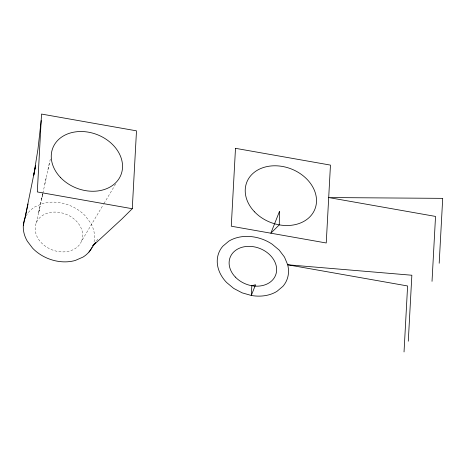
<?xml version="1.0" encoding="UTF-8"?>
<svg xmlns="http://www.w3.org/2000/svg" width="466" height="466" viewBox="0 0 466 466"><rect width="100%" height="100%" fill="white"/><g stroke="black" fill="none" stroke-linecap="round" stroke-linejoin="round"><path stroke-width="0.35" stroke-dasharray="2.33 1.75" d="M42.68 194.24L38.527 213.288L42.715 193.879M42.86 193.186L50.555 157.968M44.777 184.169L46.186 177.791M47.934 169.612L49.454 162.733M41.684 198.732L42.977 192.872M36.255 222.905L39.709 207.929M81.573 241.091A24.413 19.112 21.6 0 0 53.788 212.106A24.413 19.112 21.6 0 0 41.381 242.798A24.413 19.112 21.6 0 0 81.573 241.091L103.411 204.469M115.615 184.07L103.772 203.869M96.468 241.132L97.65 239.407L96.404 241.044M26.096 215.904A36.622 28.671 21.6 0 1 34.851 206.898L42.476 203.56A36.622 28.671 21.6 0 1 85.214 215.793L90.544 222.841A36.622 28.671 21.6 0 1 93.765 243.048"/><path stroke-width="0.7" d="M132.274 208.721L136.491 130.841L41.526 114.059L37.309 191.945L132.274 208.721L121.935 218.944L92.658 245.961L94.738 243.229M404.034 351.941L407.604 285.967L287.685 264.781L284.51 257.11L279.175 250.061L272.051 244.12A36.622 28.671 21.6 0 0 228.812 241.167L222.83 246.211A36.622 28.671 21.6 0 0 226.575 282.466L233.699 288.413L242.134 292.846L251.296 295.467A36.622 28.671 21.6 0 0 276.938 291.367L282.926 286.316A36.622 28.671 21.6 0 0 287.685 264.781L411.857 275.237L408.286 341.205M432.023 281.33L435.535 216.428L328.699 197.555L442.7 198.353L439.188 263.255M41.177 120.554L37.967 149.126L33.756 175.245L35.608 165.547M35.189 167.684L24.925 218.362A36.622 28.671 21.6 0 0 27.278 241.149L32.614 248.197A36.622 28.671 21.6 0 0 75.346 260.436L82.977 257.098A36.622 28.671 21.6 0 0 92.052 247.487M23.3 225.707L28.036 204.009M88.959 252.048L95.676 242.279M279.408 211.593L279.285 224.862L270.845 233.198L279.408 211.593M235.493 148.328L231.276 226.208L326.241 242.984L330.458 165.104L235.493 148.328M251.821 285.734L251.296 295.467L255.549 284.738L251.821 285.734M254.564 211.861A36.622 28.671 21.6 0 0 314.853 209.292A36.622 28.671 21.6 0 0 273.175 165.82A36.622 28.671 21.6 0 0 254.564 211.861M235.342 277.066A24.413 19.112 21.6 0 0 275.534 275.354A24.413 19.112 21.6 0 0 247.749 246.374A24.413 19.112 21.6 0 0 235.342 277.066M60.597 177.593A36.622 28.671 21.6 0 0 120.886 175.03A36.622 28.671 21.6 0 0 79.208 131.552A36.622 28.671 21.6 0 0 60.597 177.593"/></g></svg>
